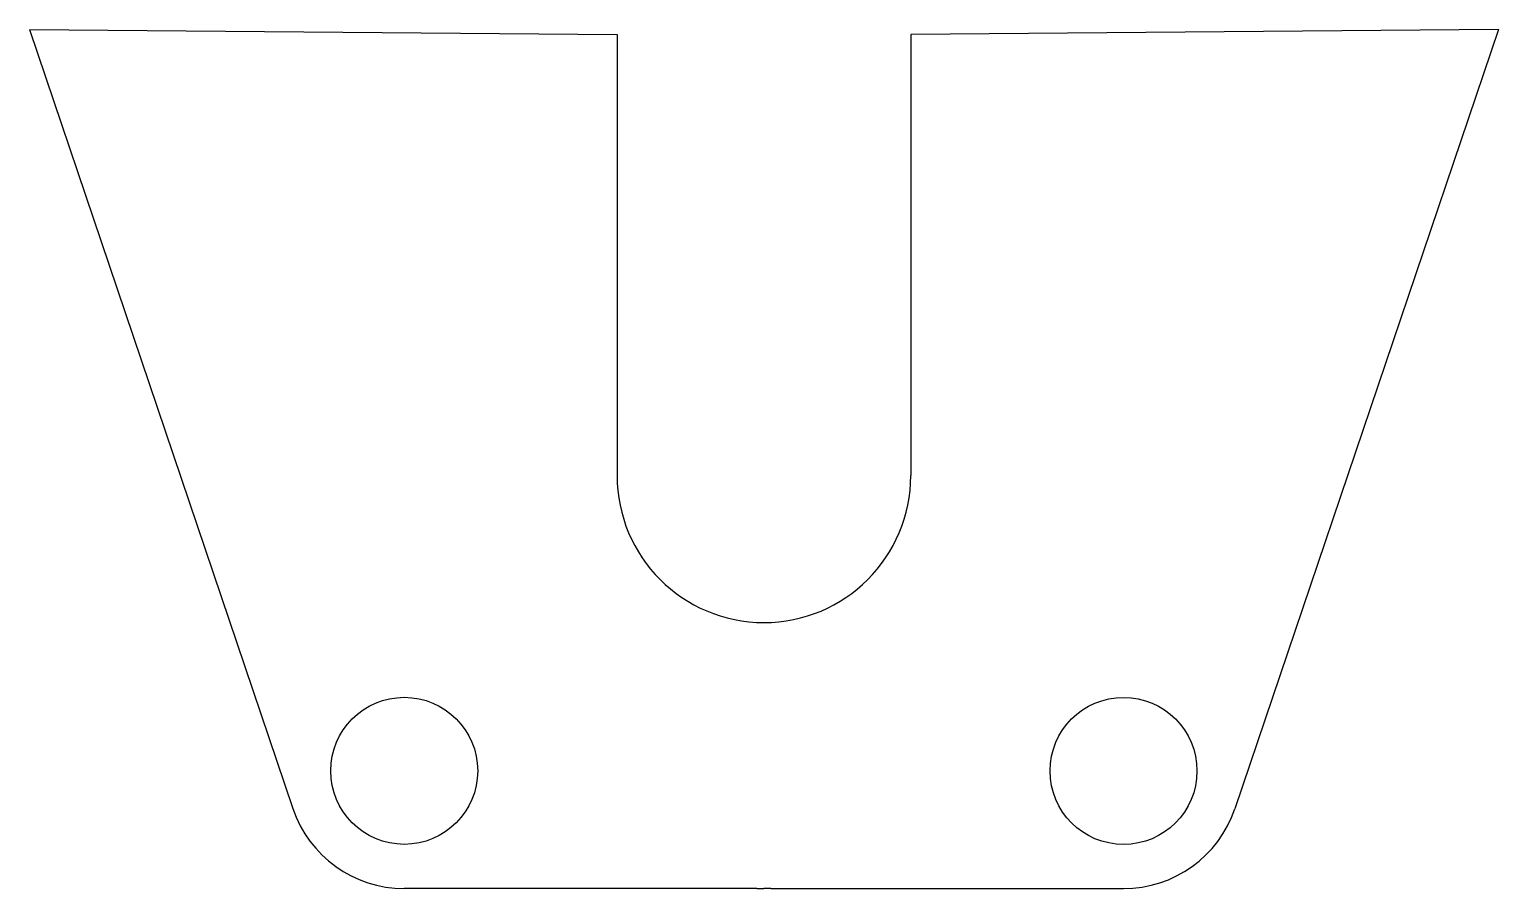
# Model space of a CAD drawing. Header units: millimetres. Extents: x 3247 to 3297, y 2223.5 to 2252.7.
import ezdxf

# ---------------------------------------------------------------- set-up
doc = ezdxf.new("R2010")
doc.units = ezdxf.units.MM

msp = doc.modelspace()

# ---------------------------------------------------------------- linework, layer by layer
for p, q in [((3247.003, 2252.719), (3267.002, 2252.551)), ((3247.003, 2252.719), (3255.97, 2226.228)), ((3267.002, 2252.551), (3267.002, 2237.551)), ((3277.001, 2252.549), (3276.996, 2237.549)), ((3297, 2252.711), (3277.001, 2252.549)), ((3297, 2252.711), (3288.025, 2226.222)), ((3271.758, 2223.51), (3259.758, 2223.51)), ((3271.758, 2223.51), (3271.997, 2223.508)), ((3272.235, 2223.51), (3271.996, 2223.508)), ((3272.235, 2223.51), (3284.235, 2223.506))]:
    msp.add_line(p, q)
for centre in [(3259.758, 2227.51), (3284.236, 2227.506)]:
    msp.add_circle(centre, 2.5)
for centre, radius, start, end in [((3272.002, 2237.551), 5, 180, 269.9799), ((3271.996, 2237.551), 5, 270.0015, 359.9815), ((3259.758, 2227.51), 4, 198.6999, 270), ((3284.236, 2227.506), 4, 269.9815, 341.2816)]:
    msp.add_arc(centre, radius, start, end)

doc.saveas('drawing.dxf')
